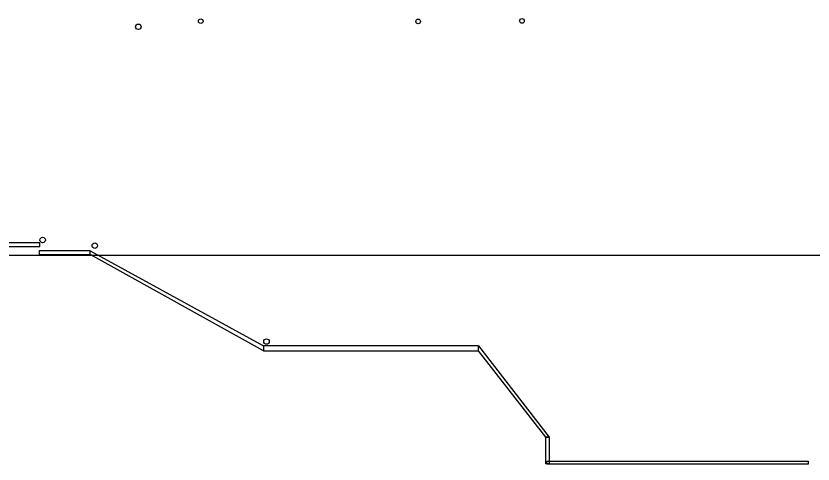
# Model space of a CAD drawing. Extents: x -32.5 to 51.3, y -31.4 to 49.5.
# Drawn here: x -5.2 to 18.93, y -8.52 to 5.04 of the extents above; entities that cross this region are included whole.
import ezdxf

# ---------------------------------------------------------------- set-up
doc = ezdxf.new("R2010")
doc.units = 0
doc.header["$MEASUREMENT"] = 0
for name, color, linetype in [('[OBSTACLE]WALLS', 7, 'CONTINUOUS'), ('[ZONE]DRIVABLE_ZONE', 9, 'CONTINUOUS'), ('BOLLARDS', 6, 'CONTINUOUS')]:
    doc.layers.add(name, color=color, linetype=linetype)

msp = doc.modelspace()

# ---------------------------------------------------------------- linework, layer by layer
at = {"layer": '[OBSTACLE]WALLS'}
for p, q in [((8.803, -4.945), (10.945, -7.712)), ((8.803, -5.096), (8.803, -4.945)), ((10.839, -7.712), (8.803, -5.096)), ((10.945, -7.712), (10.839, -7.712))]:
    msp.add_line(p, q, dxfattribs=at)
for points in [[(-18.076, -1.94), (-4.477, -1.94), (-4.477, -1.826), (-18.076, -1.826)], [(-4.501, -2.181), (-2.958, -2.181), (-2.958, -2.071), (-4.501, -2.071)], [(-2.958, -2.071), (2.295, -4.945), (2.295, -5.096), (-2.958, -2.181), (-2.958, -2.071)], [(2.295, -5.096), (8.803, -5.096), (8.803, -4.945), (2.295, -4.945)], [(10.839, -7.712), (10.945, -7.712), (10.945, -8.521), (10.839, -8.521)], [(10.866, -8.44), (18.782, -8.44), (18.782, -8.525), (10.866, -8.525)]]:
    msp.add_lwpolyline(points, close=True, dxfattribs=at)
at = {"layer": '[ZONE]DRIVABLE_ZONE'}
msp.add_lwpolyline([(-18.741, -2.199), (27.054, -2.199), (27.075, 48.251), (-18.741, 48.251)], close=True, dxfattribs=at)
at = {"layer": 'BOLLARDS'}
for centre, radius in [((0.391, 4.879), 0.07), ((6.975, 4.871), 0.07), ((10.117, 4.887), 0.07), ((-1.497, 4.708), 0.0825), ((-4.395, -1.744), 0.0825), ((-2.817, -1.917), 0.0825), ((2.382, -4.817), 0.0825)]:
    msp.add_circle(centre, radius, dxfattribs=at)

doc.saveas('drawing.dxf')
